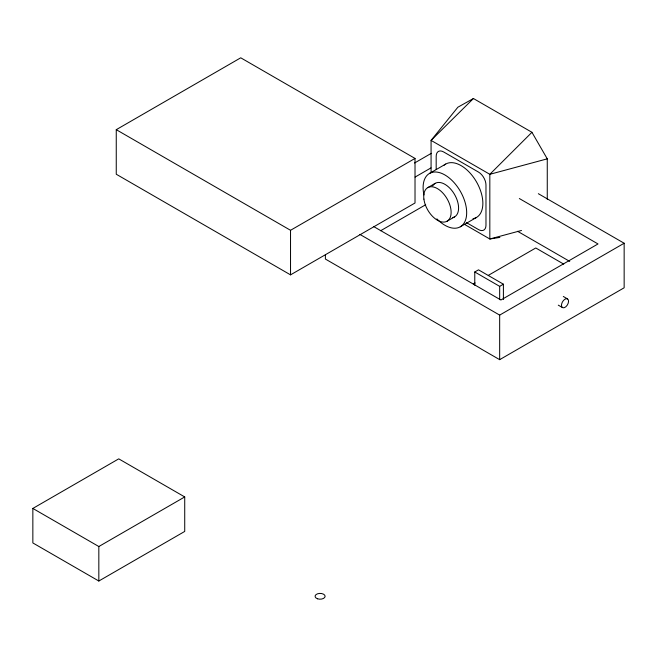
<?xml version="1.0" encoding="UTF-8"?>
<svg xmlns="http://www.w3.org/2000/svg" width="657" height="657" viewBox="0 0 657 657"><rect width="100%" height="100%" fill="white"/><g stroke="black" fill="none" stroke-linecap="round" stroke-linejoin="round"><path stroke-width="0.99" d="M547.265 199.268L547.265 158.846L531.94 132.295L489.826 174.31L489.826 238.992L499.854 237.415M531.94 132.295L473.434 98.517L431.074 140.393L431.074 172.734M116.256 129.675L240.741 57.808L415.019 158.427L415.019 202.988L290.534 274.856L116.256 174.236L116.256 129.675L290.534 230.295L415.019 158.427M414.559 163.002L431.329 153.319M415.084 177.078L430.976 167.905M429.489 173.432L445.668 164.086M427.74 187.656L435.213 183.344M380.658 230.73L425.679 204.738M447.105 221.195L454.578 216.884M460.294 226.788L476.481 217.451M32.85 508.436L118.745 458.849L184.724 496.938L184.724 531.431L98.829 581.026L32.85 542.937L32.85 508.436L98.829 546.525L184.724 496.938M474.773 285.286L474.773 271.982L478.501 269.83L503.402 284.202L503.402 299.551M473.377 283.996L475.134 282.986M488.315 275.373L535.767 247.976L563.722 264.114M474.773 271.982L499.665 286.353L503.402 284.202M359.888 234.401L499.665 315.105L624.15 243.238L624.15 287.791L499.665 359.666L325.387 259.047L325.387 254.998M473.434 98.517L457.863 107.222L431.074 140.393L489.826 174.31L547.265 158.846M521.518 230.459L489.826 238.992L464.4 224.308M538.338 193.692L624.15 243.238M519.342 198.537L598.01 243.952L500.913 300.011L373.628 226.525M517.576 231.289L569.726 261.404M466.306 222.534L478.501 229.58A10.561 6.102 60 0 0 485.975 225.269L485.975 185.019A10.561 6.102 60 0 0 478.501 172.085L443.647 151.956A10.561 6.102 60 0 0 436.182 156.267L436.182 169.35M563.304 296.463L567.525 298.902A5.018 2.899 -60 0 1 565.94 306.671A5.018 2.899 -60 0 1 561.595 304.166A5.018 2.899 -60 0 1 567.525 298.902M558.286 305.152L562.515 307.591M499.665 286.353L499.665 299.658M499.665 315.105L499.665 359.666M290.534 230.295L290.534 274.856M98.829 546.525L98.829 581.026M444.165 165.145A30.805 17.788 60 0 1 477.253 183.262A30.805 17.788 60 0 1 472.999 218.707M423.946 194.94A30.805 17.788 60 0 1 443.582 174.245A30.805 17.788 60 0 1 466.404 216.498A30.805 17.788 60 0 1 436.872 218.871M432.733 185.824A19.365 11.177 60 0 1 454.069 193.675A19.365 11.177 60 0 1 452.386 217.672M423.905 199.112A19.365 11.177 60 0 0 446.054 221.68A19.365 11.177 60 0 0 442.317 192.476A19.365 11.177 60 0 0 423.905 199.112M317.586 598.806A5.018 2.899 0 0 0 325.116 596.301A5.018 2.899 0 0 0 317.586 593.788A5.018 2.899 0 0 0 317.586 598.806"/></g></svg>
